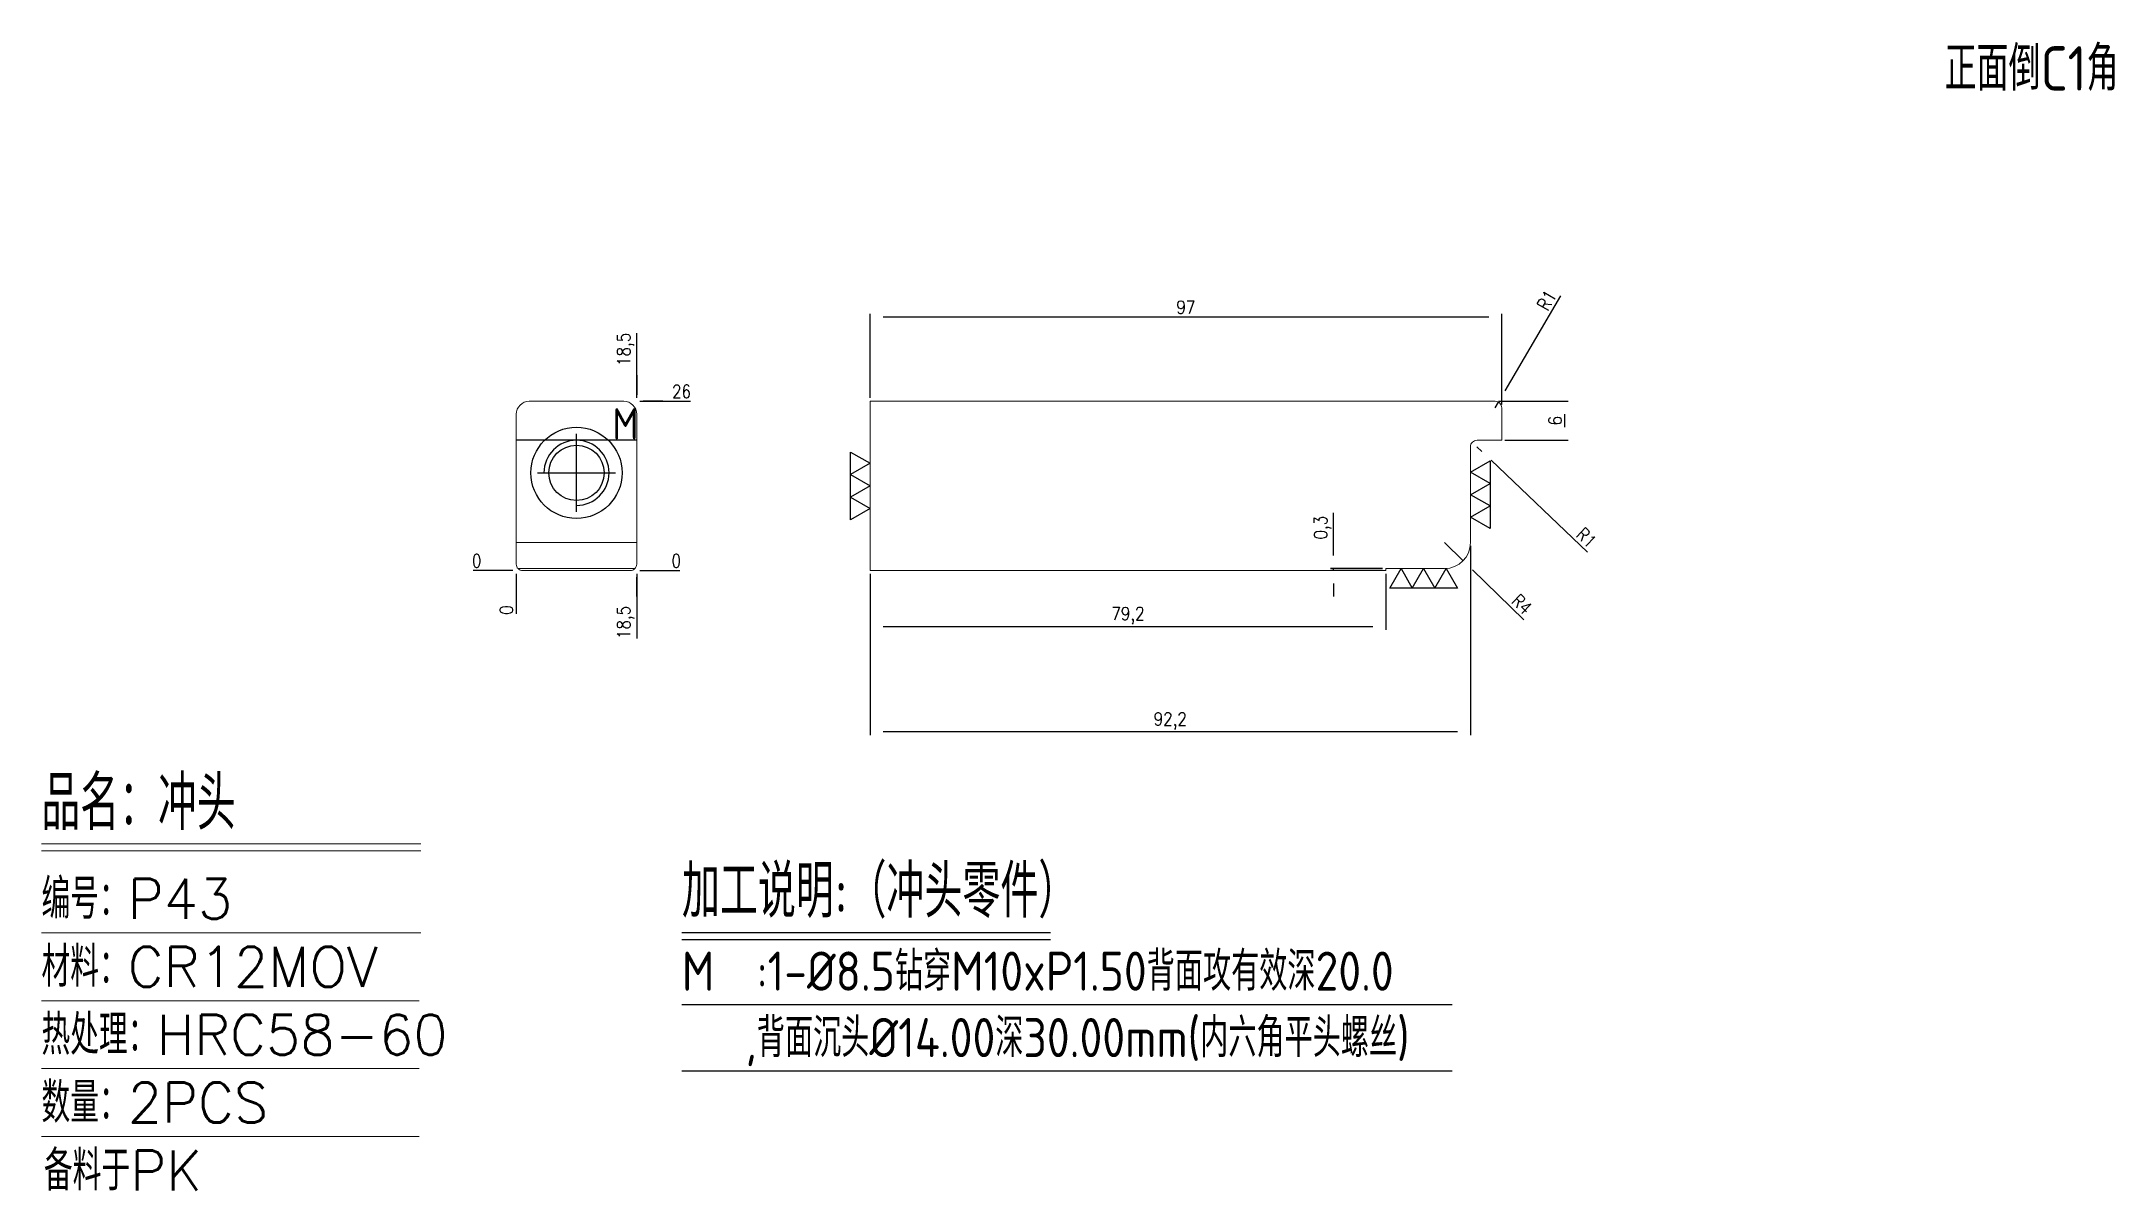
# Model space of a CAD drawing. Header units: millimetres. Extents: x 110471 to 110790, y 9286 to 9462.
import ezdxf
from ezdxf.enums import TextEntityAlignment as Align

# ---------------------------------------------------------------- set-up
doc = ezdxf.new("R2010")
doc.units = ezdxf.units.MM
for name, pattern in [('CENTER', [0]), ('DASHED', [0]), ('HIDDEN', [0])]:
    doc.linetypes.add(name, pattern=pattern)
for name, color, linetype in [('DIM', 4, 'Continuous'), ('PUNCH', 2, 'Continuous'), ('TEXT', 4, 'Continuous')]:
    doc.layers.add(name, color=color, linetype=linetype)
doc.styles.add('chinesef_fs', font='simplex.shx', dxfattribs={"bigfont": 'gbcbig.shx'})
doc.styles.add('gbenor', font='gbenor.shx', dxfattribs={"bigfont": 'gbcbig.shx'})
doc.styles.get("Standard").update_dxf_attribs({"font": 'txt.shx', "width": 0.85, "bigfont": 'ctxt.shx'})
doc.dimstyles.new('T-2-WX', dxfattribs={"dimtxt": 2, "dimasz": 2, "dimexe": 0.5, "dimexo": 0.5, "dimgap": 0.5, "dimtad": 1, "dimtxsty": 'Standard', "dimblk": 'OPEN30', "dimcen": 0, "dimazin": 3, "dimtfac": 1, "dimtmove": 0, "dimatfit": 3, "dimldrblk": 'OPEN30', "dimlwd": -1, "dimlwe": -1})

# ---------------------------------------------------------------- blocks, each defined once
blk = doc.blocks.new('*D7579')
at = {"layer": 'Defpoints', "color": 0}
for p in [(110544.25, 9380.94), (110562.75, 9380.94), (110567.75, 9380.94)]:
    blk.add_point(p, dxfattribs=at)
at = {"layer": 'DIM', "color": 0}
blk.add_line((110563.25, 9380.94), (110569.38, 9380.94), dxfattribs=at)
at = {"layer": 'DIM', "color": 0, "insert": (110568.81, 9382.44), "char_height": 2, "attachment_point": 5}
blk.add_mtext('0', dxfattribs=at)
blk = doc.blocks.new('_Open30')
blk = doc.blocks.new('*D7580')
at = {"layer": 'Defpoints', "color": 0}
for p in [(110562.75, 9406.94), (110567.75, 9406.94), (110544.25, 9380.94)]:
    blk.add_point(p, dxfattribs=at)
at = {"layer": 'DIM', "color": 0}
for p, q in [((110563.25, 9406.94), (110566.75, 9406.94)), ((110566.75, 9406.94), (110563.75, 9406.94)), ((110563.75, 9406.94), (110571, 9406.94))]:
    blk.add_line(p, q, dxfattribs=at)
at = {"layer": 'DIM', "color": 0, "insert": (110569.62, 9408.44), "char_height": 2, "attachment_point": 5}
blk.add_mtext('26', dxfattribs=at)
blk = doc.blocks.new('*D7581')
at = {"layer": 'Defpoints', "color": 0}
for p in [(110539.25, 9380.94), (110544.25, 9380.94), (110544.25, 9380.94)]:
    blk.add_point(p, dxfattribs=at)
at = {"layer": 'DIM', "color": 0}
blk.add_line((110543.75, 9380.94), (110537.62, 9380.94), dxfattribs=at)
at = {"layer": 'DIM', "color": 0, "insert": (110538.18, 9382.44), "char_height": 2, "attachment_point": 5}
blk.add_mtext('0', dxfattribs=at)
blk = doc.blocks.new('*D7582')
at = {"layer": 'Defpoints', "color": 0}
for p in [(110544.25, 9380.94), (110562.75, 9380.94), (110562.75, 9375.94)]:
    blk.add_point(p, dxfattribs=at)
at = {"layer": 'DIM', "color": 0}
for p, q in [((110562.75, 9380.44), (110562.75, 9376.94)), ((110562.75, 9376.94), (110562.75, 9379.94)), ((110562.75, 9379.94), (110562.75, 9370.51))]:
    blk.add_line(p, q, dxfattribs=at)
at = {"layer": 'DIM', "color": 0, "insert": (110561.06, 9372.98), "char_height": 2, "attachment_point": 5, "rotation": 90}
blk.add_mtext('18,5', dxfattribs=at)
blk = doc.blocks.new('*D7583')
at = {"layer": 'Defpoints', "color": 0}
for p in [(110544.25, 9380.94), (110544.25, 9380.94), (110544.25, 9375.94)]:
    blk.add_point(p, dxfattribs=at)
at = {"layer": 'DIM', "color": 0}
blk.add_line((110544.25, 9380.44), (110544.25, 9374.31), dxfattribs=at)
at = {"layer": 'DIM', "color": 0, "insert": (110542.75, 9374.88), "char_height": 2, "attachment_point": 5, "rotation": 90}
blk.add_mtext('0', dxfattribs=at)
blk = doc.blocks.new('*D7584')
at = {"layer": 'Defpoints', "color": 0}
for p in [(110562.75, 9411.94), (110562.75, 9406.94), (110544.25, 9380.94)]:
    blk.add_point(p, dxfattribs=at)
at = {"layer": 'DIM', "color": 0}
for p, q in [((110562.75, 9407.94), (110562.75, 9417.38)), ((110562.75, 9407.44), (110562.75, 9410.94)), ((110562.75, 9410.94), (110562.75, 9407.94))]:
    blk.add_line(p, q, dxfattribs=at)
at = {"layer": 'DIM', "color": 0, "insert": (110561.06, 9414.91), "char_height": 2, "attachment_point": 5, "rotation": 90}
blk.add_mtext('18,5', dxfattribs=at)
blk = doc.blocks.new('*D7585')
at = {"layer": 'Defpoints', "color": 0}
for p in [(110695.56, 9419.88), (110598.57, 9406.94), (110695.56, 9405.94)]:
    blk.add_point(p, dxfattribs=at)
at = {"layer": 'DIM', "color": 0}
for p, q in [((110598.57, 9407.44), (110598.57, 9420.38)), ((110600.57, 9419.88), (110693.56, 9419.88)), ((110695.56, 9406.44), (110695.56, 9420.38))]:
    blk.add_line(p, q, dxfattribs=at)
at = {"layer": 'DIM', "color": 0, "insert": (110647.07, 9421.38), "char_height": 2, "attachment_point": 5}
blk.add_mtext('97', dxfattribs=at)
blk = doc.blocks.new('*D7586')
at = {"layer": 'Defpoints', "color": 0}
for p in [(110598.57, 9380.94), (110677.76, 9380.94), (110677.76, 9372.34)]:
    blk.add_point(p, dxfattribs=at)
at = {"layer": 'DIM', "color": 0}
for p, q in [((110598.57, 9380.44), (110598.57, 9371.84)), ((110677.76, 9380.44), (110677.76, 9371.84)), ((110600.57, 9372.34), (110675.76, 9372.34))]:
    blk.add_line(p, q, dxfattribs=at)
at = {"layer": 'DIM', "color": 0, "insert": (110638.17, 9374.04), "char_height": 2, "attachment_point": 5}
blk.add_mtext('79,2', dxfattribs=at)
blk = doc.blocks.new('*D7587')
at = {"layer": 'Defpoints', "color": 0}
for p in [(110669.75, 9381.24), (110677.76, 9381.24), (110677.76, 9380.94)]:
    blk.add_point(p, dxfattribs=at)
at = {"layer": 'DIM', "color": 0}
for p, q in [((110669.75, 9383.24), (110669.75, 9389.81)), ((110677.26, 9381.24), (110669.25, 9381.24)), ((110677.26, 9380.94), (110669.25, 9380.94)), ((110669.75, 9380.94), (110669.75, 9381.24)), ((110669.75, 9378.94), (110669.75, 9376.94))]:
    blk.add_line(p, q, dxfattribs=at)
at = {"layer": 'DIM', "color": 0, "insert": (110668.06, 9387.53), "char_height": 2, "attachment_point": 5, "rotation": 90}
blk.add_mtext('0,3', dxfattribs=at)
blk = doc.blocks.new('*D7588')
at = {"layer": 'Defpoints', "color": 0}
for p in [(110690.76, 9385.24), (110598.57, 9380.94), (110598.57, 9356.17)]:
    blk.add_point(p, dxfattribs=at)
at = {"layer": 'DIM', "color": 0}
for p, q in [((110690.76, 9384.74), (110690.76, 9355.67)), ((110598.57, 9380.44), (110598.57, 9355.67)), ((110688.76, 9356.17), (110600.57, 9356.17))]:
    blk.add_line(p, q, dxfattribs=at)
at = {"layer": 'DIM', "color": 0, "insert": (110644.67, 9357.86), "char_height": 2, "attachment_point": 5}
blk.add_mtext('92,2', dxfattribs=at)
blk = doc.blocks.new('*D7589')
at = {"layer": 'Defpoints', "color": 0}
for p in [(110694.56, 9406.94), (110705.26, 9406.94), (110695.56, 9400.94)]:
    blk.add_point(p, dxfattribs=at)
at = {"layer": 'DIM', "color": 0}
for p, q in [((110695.06, 9406.94), (110705.76, 9406.94)), ((110705.26, 9402.94), (110705.26, 9404.94)), ((110696.06, 9400.94), (110705.76, 9400.94))]:
    blk.add_line(p, q, dxfattribs=at)
at = {"layer": 'DIM', "color": 0, "insert": (110703.76, 9403.94), "char_height": 2, "attachment_point": 5, "rotation": 90}
blk.add_mtext('6', dxfattribs=at)
blk = doc.blocks.new('*D7590')
at = {"layer": 'Defpoints', "color": 0}
for p in [(110694.56, 9405.94), (110695.07, 9406.81)]:
    blk.add_point(p, dxfattribs=at)
at = {"layer": 'DIM', "color": 0}
for p, q in [((110696.08, 9408.53), (110704.61, 9423.1)), ((110694.56, 9405.94), (110695.07, 9406.81))]:
    blk.add_line(p, q, dxfattribs=at)
at = {"layer": 'DIM', "color": 0, "insert": (110702.49, 9422.45), "char_height": 2, "attachment_point": 5, "rotation": 59.6424}
blk.add_mtext('R1', dxfattribs=at)
blk = doc.blocks.new('*D7591')
at = {"layer": 'Defpoints', "color": 0}
for p in [(110691.76, 9399.94), (110692.49, 9399.25)]:
    blk.add_point(p, dxfattribs=at)
at = {"layer": 'DIM', "color": 0}
for p, q in [((110691.76, 9399.94), (110692.49, 9399.25)), ((110693.94, 9397.87), (110708.73, 9383.77))]:
    blk.add_line(p, q, dxfattribs=at)
at = {"layer": 'DIM', "color": 0, "insert": (110708.58, 9385.98), "char_height": 2, "attachment_point": 5, "rotation": 316.3673}
blk.add_mtext('R1', dxfattribs=at)
blk = doc.blocks.new('*D7592')
at = {"layer": 'Defpoints', "color": 0}
for p in [(110686.76, 9385.24), (110689.63, 9382.46)]:
    blk.add_point(p, dxfattribs=at)
at = {"layer": 'DIM', "color": 0}
for p, q in [((110686.76, 9385.24), (110689.63, 9382.46)), ((110691.07, 9381.06), (110698.97, 9373.37))]:
    blk.add_line(p, q, dxfattribs=at)
at = {"layer": 'DIM', "color": 0, "insert": (110698.65, 9375.78), "char_height": 2, "attachment_point": 5, "rotation": 315.7903}
blk.add_mtext('R4', dxfattribs=at)

msp = doc.modelspace()

# ---------------------------------------------------------------- linework, layer by layer
at = {"layer": 'DIM', "color": 4, "linetype": 'Continuous', "lineweight": 13}
for p, q in [((110471.353, 9338.979), (110529.602, 9338.979)), ((110471.353, 9337.905), (110529.602, 9337.905)), ((110471.353, 9325.33), (110529.602, 9325.33)), ((110471.353, 9314.901), (110529.349, 9314.901)), ((110471.353, 9304.473), (110529.349, 9304.473)), ((110471.353, 9294.044), (110529.349, 9294.044))]:
    msp.add_line(p, q, dxfattribs=at)
at = {"layer": 'PUNCH', "linetype": 'DASHED', "ltscale": 0.5}
msp.add_line((110562.693, 9400.944), (110544.305, 9400.944), dxfattribs=at)
at = {"layer": 'PUNCH', "linetype": 'CENTER'}
for p, q in [((110553.499, 9389.944), (110553.499, 9401.944)), ((110547.499, 9395.944), (110559.499, 9395.944))]:
    msp.add_line(p, q, dxfattribs=at)
at = {"layer": 'PUNCH', "linetype": 'HIDDEN', "lineweight": 15}
for p, q in [((110562.748, 9385.244), (110544.25, 9385.244)), ((110544.591, 9381.244), (110562.407, 9381.244))]:
    msp.add_line(p, q, dxfattribs=at)
at = {"layer": 'PUNCH', "linetype": 'Continuous', "lineweight": 15}
msp.add_lwpolyline([(110544.25, 9404.944), (110544.25, 9381.944, 0.4142136), (110545.25, 9380.944), (110561.748, 9380.944, 0.4142136), (110562.748, 9381.944), (110562.748, 9404.944, 0.4142136), (110560.748, 9406.944), (110546.25, 9406.944, 0.4142136)], format="xyb", close=True, dxfattribs=at)
at = {"layer": 'PUNCH', "linetype": 'Continuous', "lineweight": 18}
msp.add_lwpolyline([(110695.565, 9405.944, 0.4142136), (110694.565, 9406.944), (110598.568, 9406.944), (110598.568, 9380.944), (110677.765, 9380.944), (110677.765, 9381.244), (110686.765, 9381.244, 0.4142133), (110690.765, 9385.244), (110690.765, 9399.944, -0.4142136), (110691.765, 9400.944), (110695.565, 9400.944)], format="xyb", close=True, dxfattribs=at)
at = {"layer": 'PUNCH', "linetype": 'DASHED', "ltscale": 0.5}
msp.add_circle((110553.499, 9395.944), 7, dxfattribs=at)
at = {"layer": 'PUNCH'}
msp.add_circle((110553.499, 9395.944), 4.25, dxfattribs=at)
msp.add_arc((110553.499, 9395.944), 5, 270, 180, dxfattribs=at)
at = {"layer": 'TEXT', "color": 3}
for p, q in [((110569.682, 9325.356), (110626.266, 9325.356)), ((110569.682, 9324.306), (110626.266, 9324.306)), ((110569.682, 9314.346), (110687.968, 9314.346)), ((110569.682, 9304.146), (110687.968, 9304.146))]:
    msp.add_line(p, q, dxfattribs=at)
at = {"layer": 'TEXT'}
for points in [[(110595.568, 9399.141), (110598.568, 9397.409), (110595.568, 9395.677), (110598.568, 9393.944), (110595.568, 9392.212), (110598.568, 9390.48), (110595.568, 9388.748), (110595.568, 9399.141)], [(110693.765, 9387.398), (110690.765, 9389.13), (110693.765, 9390.862), (110690.765, 9392.594), (110693.765, 9394.327), (110690.765, 9396.059), (110693.765, 9397.791), (110693.765, 9387.398)], [(110678.368, 9378.244), (110680.1, 9381.244), (110681.832, 9378.244), (110683.564, 9381.244), (110685.297, 9378.244), (110687.029, 9381.244), (110688.761, 9378.244), (110678.368, 9378.244)]]:
    msp.add_lwpolyline(points, close=True, dxfattribs=at)

# ---------------------------------------------------------------- texts
at = {"layer": 'DIM', "color": 3, "linetype": 'Continuous', "lineweight": 13, "style": 'chinesef_fs'}
for s, height, p in [('品名：冲头', 8.2814, (110471.353, 9341.126)), ('编号：P43', 6.1344, (110471.353, 9327.477)), ('材料：CR12MOV', 6.1344, (110471.353, 9317.048)), ('热处理：HRC58-60', 6.13439, (110471.353, 9306.62)), ('数量：2PCS', 6.1344, (110471.353, 9296.191)), ('备料于PK', 6.1344, (110471.727, 9285.763))]:
    msp.add_text(s, height=height, dxfattribs=at).set_placement(p)
at = {"layer": 'TEXT', "color": 4, "lineweight": 18, "style": 'gbenor'}
msp.add_text('正面倒C1角', height=6.8134, dxfattribs=at).set_placement((110763.568, 9454.629))
at = {"layer": 'TEXT', "color": 4, "style": 'gbenor'}
msp.add_text('M', height=4.8, dxfattribs=at).set_placement((110561.022, 9403.468), align=Align.MIDDLE_CENTER)
for s, height, p in [('加工说明:（冲头零件）', 8.1, (110569.682, 9327.666)), ('M  :1-%%C8.5钻穿M10xP1.50背面攻有效深20.0', 6, (110569.682, 9316.446)), ('   ,背面沉头%%C14.00深30.00mm(内六角平头螺丝)', 6, (110569.682, 9306.246))]:
    msp.add_text(s, height=height, dxfattribs=at).set_placement(p)

# ---------------------------------------------------------------- dimensions: what is measured, and where the dimension line sits
at = {"layer": 'DIM'}
for base, p1, p2, picture, middle in [((110695.565, 9419.881), (110598.568, 9406.944), (110695.565, 9405.944), '*D7585', (110647.067, 9421.381)), ((110598.568, 9356.174), (110690.765, 9385.244), (110598.568, 9380.944), '*D7588', (110644.667, 9357.864)), ((110677.765, 9372.345), (110598.568, 9380.944), (110677.765, 9380.944), '*D7586', (110638.167, 9374.035))]:
    dim = msp.add_linear_dim(base=base, p1=p1, p2=p2, dimstyle='T-2-WX', dxfattribs=at)
    dim.commit()
    dim.dimension.update_dxf_attribs({"geometry": picture, "text_midpoint": middle})
for center, mpoint, picture, middle in [((110694.565, 9405.944), (110695.07, 9406.807), '*D7590', (110703.788, 9421.692)), ((110691.765, 9399.944), (110692.489, 9399.254), '*D7591', (110707.548, 9384.897)), ((110686.765, 9385.244), (110689.632, 9382.455), '*D7592', (110697.599, 9374.705))]:
    dim = msp.add_radius_dim(center=center, mpoint=mpoint, dimstyle='T-2-WX', dxfattribs=at)
    dim.commit()
    dim.dimension.update_dxf_attribs({"geometry": picture, "text_midpoint": middle, "dimtype": 164})
for feature_location, offset, dtype, origin, picture, middle in [((110562.748, 9406.944), (0, 5), 1, (110544.25, 9380.944), '*D7584', (110561.057, 9414.914)), ((110562.748, 9406.944), (5, 0), 0, (110544.25, 9380.944), '*D7580', (110569.624, 9408.444)), ((110544.249715435, 9380.944492123), (-5, 0), 0, (110544.249715435, 9380.944492123), '*D7581', (110538.183048768, 9382.444492123)), ((110562.747826736, 9380.944492123), (5, 0), 0, (110544.249715435, 9380.944492123), '*D7579', (110568.814493402, 9382.444492123)), ((110544.249715435, 9380.944492123), (0, -5), 1, (110544.249715435, 9380.944492123), '*D7583', (110542.749715435, 9374.877825456)), ((110562.748, 9380.944), (0, -5), 1, (110544.25, 9380.944), '*D7582', (110561.057, 9372.975))]:
    dim = msp.add_ordinate_dim(feature_location=feature_location, offset=offset, dtype=dtype, origin=origin, dimstyle='T-2-WX', dxfattribs=at)
    dim.commit()
    dim.dimension.update_dxf_attribs({"geometry": picture, "text_midpoint": middle})
for base, p1, p2, picture, middle in [((110705.258, 9406.944), (110695.565, 9400.944), (110694.565, 9406.944), '*D7589', (110703.758, 9403.944)), ((110669.749, 9381.244), (110677.765, 9380.944), (110677.765, 9381.244), '*D7587', (110668.058, 9387.525))]:
    dim = msp.add_linear_dim(base=base, p1=p1, p2=p2, angle=90, dimstyle='T-2-WX', dxfattribs=at)
    dim.commit()
    dim.dimension.update_dxf_attribs({"geometry": picture, "text_midpoint": middle})

doc.saveas('drawing.dxf')
